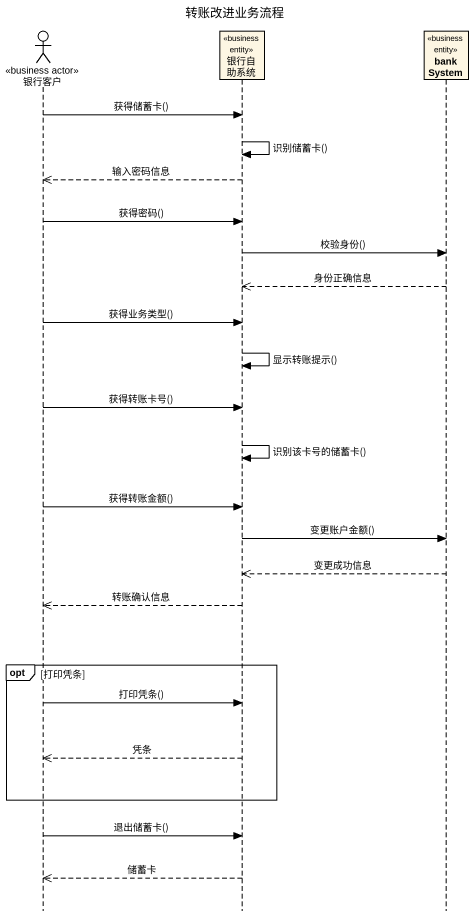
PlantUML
@startuml
title 转账改进业务流程
hide footbox
actor 银行客户 <<business actor>>
participant 银行自助系统 <<business entity>>
participant bankSystem <<business entity>>

银行客户 -> 银行自助系统 : 获得储蓄卡()
银行自助系统 -> 银行自助系统 : 识别储蓄卡()
银行自助系统 -->> 银行客户 : 输入密码信息
银行客户 -> 银行自助系统 : 获得密码()
银行自助系统 -> bankSystem : 校验身份()
bankSystem -->> 银行自助系统 : 身份正确信息
银行客户 -> 银行自助系统 : 获得业务类型()
银行自助系统 -> 银行自助系统 : 显示转账提示()
银行客户 -> 银行自助系统 : 获得转账卡号()
银行自助系统 -> 银行自助系统 : 识别该卡号的储蓄卡()
银行客户 -> 银行自助系统 : 获得转账金额()
银行自助系统 -> bankSystem : 变更账户金额()
bankSystem -->> 银行自助系统 : 变更成功信息
银行自助系统 -->> 银行客户 : 转账确认信息
opt 打印凭条
  银行客户 -> 银行自助系统 : 打印凭条()
  银行自助系统 -->> 银行客户 : 凭条
end
银行客户 -> 银行自助系统 : 退出储蓄卡()
银行自助系统 -->> 银行客户 : 储蓄卡
@enduml
